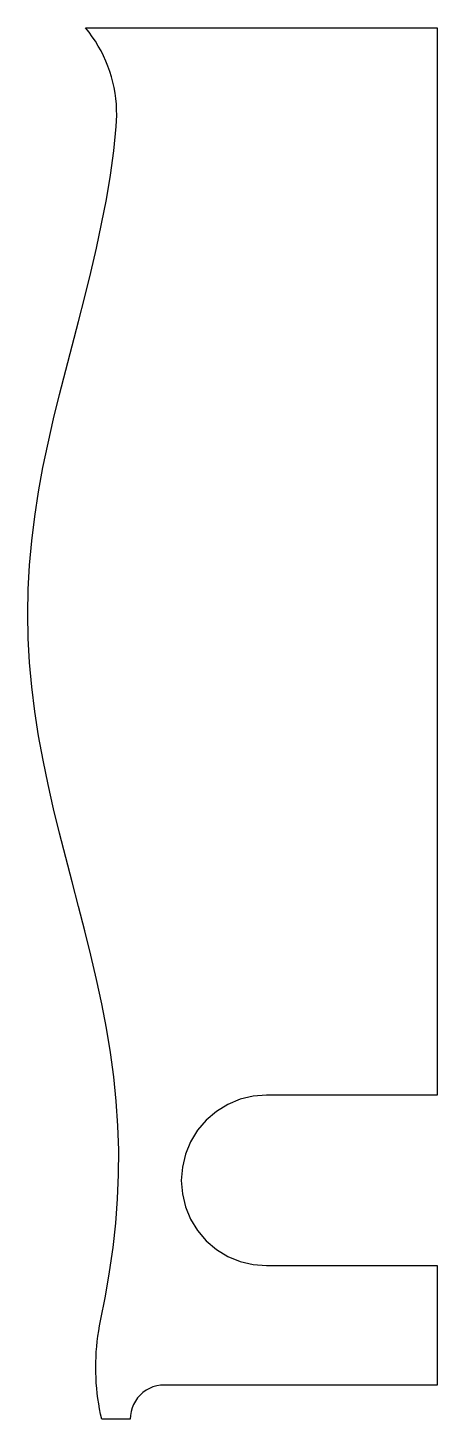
# Model space of a CAD drawing. Header units: inches. Extents: x 39 to 48, y -0.8 to 29.8.
import ezdxf

# ---------------------------------------------------------------- set-up
doc = ezdxf.new("R2010")
doc.units = ezdxf.units.IN

msp = doc.modelspace()

# ---------------------------------------------------------------- linework, layer by layer
msp.add_lwpolyline([(48, 0), (42, 0), (42, 0), (41.916, -0.005), (41.833, -0.019), (41.752, -0.042), (41.675, -0.074), (41.601, -0.115), (41.532, -0.164), (41.47, -0.22), (41.414, -0.282), (41.365, -0.351), (41.324, -0.425), (41.292, -0.502), (41.269, -0.583), (41.255, -0.666), (41.25, -0.75), (40.625, -0.75), (40.625, -0.75), (40.6, -0.638), (40.578, -0.525), (40.558, -0.412), (40.541, -0.299), (40.526, -0.185), (40.515, -0.07), (40.505, 0.044), (40.499, 0.159), (40.495, 0.274), (40.493, 0.388), (40.495, 0.503), (40.499, 0.618), (40.505, 0.733), (40.514, 0.847), (40.526, 0.961), (40.541, 1.075), (40.558, 1.189), (40.577, 1.302), (40.6, 1.415), (40.6, 1.415), (40.706, 1.951), (40.798, 2.486), (40.874, 3.022), (40.934, 3.558), (40.975, 4.094), (40.996, 4.63), (40.999, 5.166), (40.981, 5.702), (40.944, 6.238), (40.889, 6.774), (40.816, 7.309), (40.728, 7.845), (40.625, 8.381), (40.509, 8.917), (40.384, 9.453), (40.251, 9.989), (40.113, 10.525), (39.973, 11.061), (39.834, 11.596), (39.697, 12.132), (39.567, 12.668), (39.445, 13.204), (39.334, 13.74), (39.237, 14.276), (39.154, 14.812), (39.088, 15.348), (39.039, 15.884), (39.01, 16.419), (39, 16.955), (39.01, 17.491), (39.039, 18.027), (39.087, 18.563), (39.153, 19.099), (39.236, 19.635), (39.333, 20.171), (39.444, 20.706), (39.566, 21.242), (39.696, 21.778), (39.832, 22.314), (39.972, 22.85), (40.112, 23.386), (40.25, 23.922), (40.383, 24.458), (40.508, 24.993), (40.623, 25.529), (40.727, 26.065), (40.816, 26.601), (40.888, 27.137), (40.944, 27.673), (40.944, 27.673), (40.952, 27.795), (40.955, 27.918), (40.953, 28.04), (40.946, 28.162), (40.934, 28.284), (40.917, 28.406), (40.896, 28.526), (40.869, 28.646), (40.837, 28.764), (40.801, 28.881), (40.76, 28.996), (40.714, 29.11), (40.663, 29.221), (40.609, 29.331), (40.549, 29.438), (40.486, 29.543), (40.418, 29.645), (40.346, 29.744), (40.27, 29.84), (48, 29.84), (48, 6.375), (44.25, 6.375), (43.957, 6.352), (43.671, 6.283), (43.399, 6.171), (43.148, 6.017), (42.924, 5.826), (42.733, 5.602), (42.579, 5.351), (42.467, 5.079), (42.398, 4.793), (42.375, 4.5), (42.398, 4.207), (42.467, 3.921), (42.579, 3.649), (42.733, 3.398), (42.924, 3.174), (43.148, 2.983), (43.399, 2.829), (43.671, 2.717), (43.957, 2.648), (44.25, 2.625), (48, 2.625), (48, 0)], close=True)

doc.saveas('drawing.dxf')
